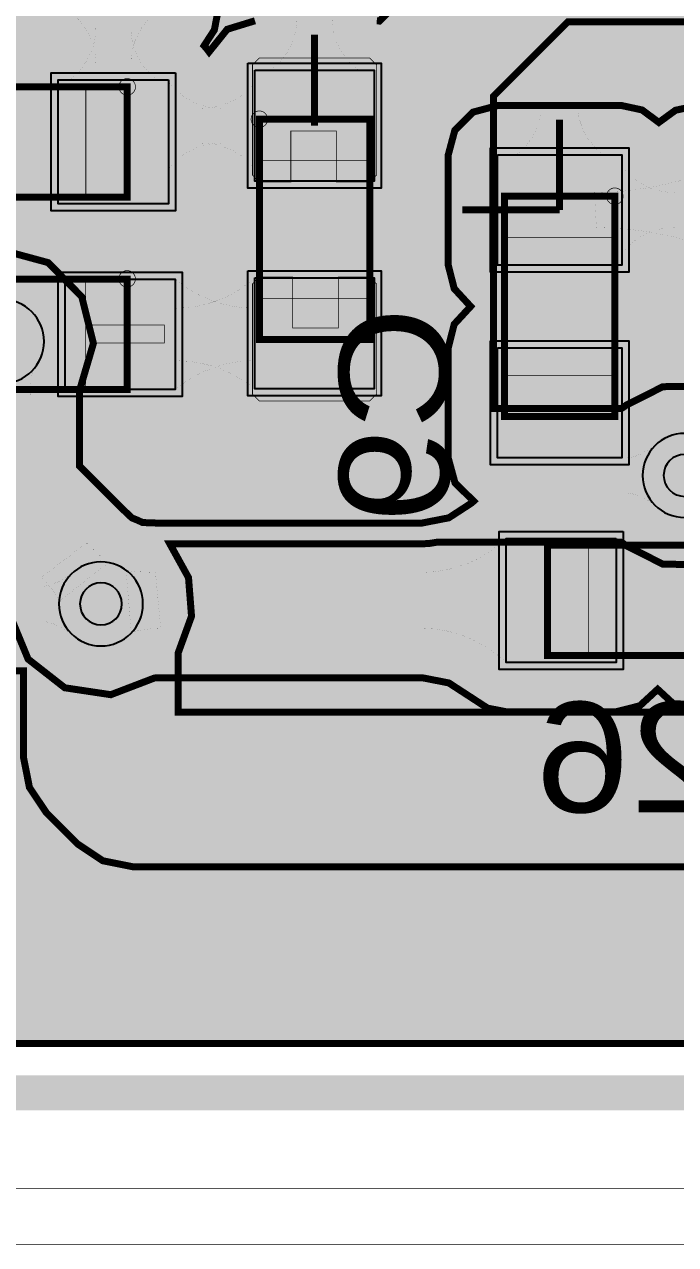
# Model space of a CAD drawing. Header units: millimetres. Extents: x -21.8 to 22.2, y -22.1 to 21.8.
# Drawn here: x 0.94 to 5.67, y -22.1 to -13.24 of the extents above; entities that cross this region are included whole.
import ezdxf
from ezdxf.enums import TextEntityAlignment as Align

# ---------------------------------------------------------------- set-up
doc = ezdxf.new("R2010")
doc.units = ezdxf.units.MM
doc.header["$MEASUREMENT"] = 0
for name, color, linetype, true_color in [('Board-Outline-Layer', 7, 'Continuous', 0xff00ff), ('Bottom-Layer', 7, 'Continuous', 0x0000ff), ('Bottom-Paste-Mask-Layer', 7, 'Continuous', 0x800000), ('Bottom-Silkscreen-Layer', 7, 'Continuous', 0x66cc33), ('Bottom-Solder-Mask-Layer', 7, 'Continuous', 0xaa00ff), ('Component-Marking-Layer', 7, 'Continuous', 0x66ffcc), ('Component-Shape-Layer', 7, 'Continuous', 0x00cccc), ('Document-Layer', 7, 'Continuous', 0xffffff), ('Hole-Layer', 7, 'Continuous', 0x222222), ('Multi-Layer', 7, 'Continuous', 0xc0c0c0), ('Pin-Soldering-Layer', 7, 'Continuous', 0xcc9999), ('Top-Layer', 7, 'Continuous', 0xff0000), ('Top-Paste-Mask-Layer', 7, 'Continuous', 0x808080), ('Top-Silkscreen-Layer', 7, 'Continuous', 0xffcc00), ('Top-Solder-Mask-Layer', 7, 'Continuous', 0x800080)]:
    doc.layers.add(name, color=color, linetype=linetype, true_color=true_color)
doc.styles.get("Standard").update_dxf_attribs({"font": 'arial.ttf'})

msp = doc.modelspace()

# ---------------------------------------------------------------- hatches: boundary and pattern name
at = {"layer": 'Bottom-Layer'}
for points in [[(-20.4418, -3.8638), (-20.5686, -4.0696), (-20.6519, -4.2964), (-20.6519, 0.3841), (-20.5051, -0.0412), (-20.2129, -0.3832), (-19.8158, -0.5947), (-19.3689, -0.6462), (-18.9341, -0.5306), (-18.5717, -0.2639), (-18.3321, 0.1168), (-18.2483, 0.5588), (-18.3321, 1.0008), (-18.5717, 1.3815), (-18.9341, 1.6482), (-19.3689, 1.7638), (-19.8158, 1.7123), (-20.2129, 1.5008), (-20.5051, 1.1588), (-20.6519, 0.7335), (-20.6519, 2.9241), (-20.5051, 2.4988), (-20.2129, 2.1568), (-19.8158, 1.9453), (-19.3689, 1.8938), (-18.9341, 2.0094), (-18.5717, 2.2761), (-18.3321, 2.6568), (-18.2483, 3.0988), (-18.3321, 3.5408), (-18.5717, 3.9215), (-18.9341, 4.1882), (-19.3689, 4.3038), (-19.8158, 4.2523), (-20.2129, 4.0408), (-20.5051, 3.6988), (-20.6519, 3.2735), (-20.6519, 5.4641), (-20.6412, 5.4024), (-20.6274, 5.3413), (-20.6274, 4.8768), (-20.5794, 4.6977), (-20.4483, 4.5667), (-20.2692, 4.5187), (-19.9091, 4.5187), (-19.687, 4.4529), (-19.4564, 4.4307), (-19.2259, 4.4529), (-19.0038, 4.5187), (-18.6944, 4.5187), (-18.5154, 4.5667), (-18.3843, 4.6977), (-18.3363, 4.8768), (-18.3363, 5.1862), (-18.2483, 5.6388), (-18.3363, 6.0915), (-18.3363, 7.0937), (-18.271, 7.2033), (-18.2483, 7.3288), (-18.2483, 9.0288), (-18.2946, 9.2049), (-18.4215, 9.3355), (-18.5962, 9.3868), (-18.6448, 9.3971), (-18.6944, 9.4006), (-20.2692, 9.4006), (-20.3414, 9.3932), (-20.4106, 9.3715), (-20.5632, 9.2785), (-20.6519, 9.1233), (-20.6519, 15.3517), (-15.3617, 20.6419), (15.3417, 20.6419), (20.6319, 15.3517), (20.6319, -15.3517), (15.3417, -20.6419), (-15.3617, -20.6419), (-20.6519, -15.3517), (-20.6519, -13.2282), (-20.5198, -13.3722), (-20.3318, -13.4256), (-19.9184, -13.4256), (-19.9167, -13.4369), (-19.9162, -13.4484), (-19.9162, -15.875), (-19.8793, -16.0607), (-19.7741, -16.2181), (-16.3451, -19.6471), (-16.1877, -19.7523), (-16.002, -19.7892), (-8.7884, -19.7892), (-8.6028, -19.7523), (-8.4454, -19.6471), (-6.654, -17.8557), (-6.5488, -17.6983), (-6.5119, -17.5127), (-6.5119, -16.3186), (-6.5033, -16.3029), (-6.4874, -16.2813), (-6.3531, -16.0154), (-6.3487, -15.7176), (-6.4751, -15.4479), (-6.7068, -15.2608), (-6.9971, -15.1939), (-7.2873, -15.2608), (-7.519, -15.4479), (-7.6454, -15.7176), (-7.641, -16.0154), (-7.5067, -16.2813), (-7.4908, -16.3029), (-7.4822, -16.3186), (-7.4822, -17.3117), (-8.1375, -17.967), (-8.1375, -16.3186), (-8.1289, -16.3029), (-8.113, -16.2813), (-7.9787, -16.0154), (-7.9743, -15.7176), (-8.1007, -15.4479), (-8.3324, -15.2608), (-8.6227, -15.1939), (-8.9129, -15.2608), (-9.1446, -15.4479), (-9.271, -15.7176), (-9.2666, -16.0154), (-9.1323, -16.2813), (-9.1165, -16.3029), (-9.1078, -16.3186), (-9.1078, -18.3781), (-9.1926, -18.4629), (-15.5983, -18.4629), (-17.5489, -16.5123), (-17.5489, -15.9964), (-17.321, -16.5623), (-16.9406, -17.0392), (-16.4396, -17.3872), (-15.8599, -17.5772), (-15.2501, -17.5933), (-14.6612, -17.4341), (-14.1425, -17.1129), (-13.7375, -16.6567), (-13.4801, -16.1036), (-13.3919, -15.5), (-13.4801, -14.8964), (-13.7375, -14.3433), (-14.1425, -13.8871), (-14.6612, -13.566), (-15.2501, -13.4068), (-15.8599, -13.4228), (-16.4396, -13.6128), (-16.9406, -13.9609), (-17.321, -14.4378), (-17.5489, -15.0036), (-17.5489, -13.4002), (-16.0156, -13.4002), (-15.8366, -13.3522), (-15.7055, -13.2211), (-15.6575, -13.042), (-15.6575, -11.342), (-15.7055, -11.163), (-15.8366, -11.0319), (-16.0156, -10.9839), (-17.5489, -10.9839), (-17.5489, -10.668), (-17.549, -10.6581), (-17.5493, -10.6481), (-17.1192, -10.8333), (-16.651, -10.8409), (-16.2151, -10.67), (-15.8768, -10.3462), (-15.6872, -9.9181), (-15.6745, -9.45), (-15.522, -9.6025), (-15.522, -11.3014), (-15.485, -11.487), (-15.3799, -11.6444), (-14.4422, -12.5827), (-14.4327, -12.6103), (-14.4253, -12.643), (-14.3097, -12.9155), (-14.0872, -13.1106), (-13.8019, -13.1895), (-13.5107, -13.1363), (-13.2717, -12.9618), (-13.1324, -12.7006), (-13.1206, -12.4049), (-13.2386, -12.1335), (-13.113, -11.8105), (-13.1674, -11.4682), (-13.3871, -11.2002), (-13.712, -11.0796), (-13.7384, -11.0755), (-13.7557, -11.0705), (-14.1453, -10.6809), (-14.1453, -7.0612), (-14.1822, -6.8756), (-14.2874, -6.7182), (-15.4558, -5.5498), (-15.6132, -5.4446), (-15.7988, -5.4077), (-15.9931, -5.4077), (-15.7599, -5.0588), (-15.6601, -4.6512), (-15.7057, -4.234), (-15.8913, -3.8576), (-16.1945, -3.5675), (-16.5786, -3.3985), (-16.9973, -3.3711), (-17.4002, -3.4886), (-17.7386, -3.7368), (-17.9716, -4.0858), (-18.0712, -4.4935), (-18.0254, -4.9106), (-18.2742, -4.6617), (-18.3304, -4.2289), (-18.5366, -3.8442), (-18.8659, -3.5577), (-19.2755, -3.407), (-19.712, -3.4115), (-20.1184, -3.5707)], [(9.0061, -18.2347), (8.9515, -18.233), (8.9329, -18.2313), (8.5993, -18.133), (8.2618, -18.2171), (8.0133, -18.4604), (7.9221, -18.796), (8.0133, -19.1317), (8.2618, -19.375), (8.5993, -19.459), (8.9329, -19.3607), (8.9515, -19.3591), (9.0061, -19.3574), (10.0584, -19.3574), (10.2732, -19.3146), (10.4553, -19.193), (12.8858, -16.7625), (13.0075, -16.5804), (13.0502, -16.3656), (13.0502, -14.1304), (13.0075, -13.9156), (12.8858, -13.7335), (12.6325, -13.4801), (12.5499, -13.412), (12.4559, -13.3608), (12.3784, -13.23), (12.2536, -13.1432), (11.9713, -12.9918), (11.7238, -12.7885), (11.7191, -12.7838), (11.5205, -12.6511), (11.2863, -12.6045), (11.2323, -12.6026), (11.1786, -12.5969), (11.1786, -11.4554), (11.1126, -11.124), (10.9249, -10.843), (10.6455, -10.5636), (10.3645, -10.3758), (10.033, -10.3099), (9.7016, -10.3758), (9.4206, -10.5636), (9.2328, -10.8446), (9.1669, -11.176), (9.2328, -11.5075), (9.4206, -11.7885), (9.4261, -11.8015), (9.4422, -11.8718), (9.4449, -11.8935), (9.4463, -11.9221), (9.4463, -12.8646), (9.3693, -12.9865), (9.2752, -13.0958), (8.5987, -13.7723), (8.411, -13.7723), (8.411, -13.2341), (8.363, -13.0551), (8.232, -12.924), (8.0529, -12.876), (7.7729, -12.876), (7.7172, -12.8803), (7.6628, -12.8933), (7.6289, -12.8842), (7.5942, -12.8784), (7.5849, -12.5612), (7.4293, -12.2847), (7.1631, -12.1121), (6.8471, -12.083), (6.8471, -11.6376), (6.8557, -11.6219), (6.8716, -11.6003), (7.0059, -11.3344), (7.0103, -11.0366), (6.8839, -10.7669), (6.6522, -10.5798), (6.362, -10.5129), (6.0717, -10.5798), (5.84, -10.7669), (5.7136, -11.0366), (5.718, -11.3344), (5.8523, -11.6003), (5.8682, -11.6219), (5.8768, -11.6376), (5.8768, -13.5208), (5.8864, -13.6166), (5.9146, -13.7086), (5.9146, -13.8355), (5.8129, -13.8355), (5.6665, -13.8668), (5.5457, -13.9551), (5.4241, -13.8647), (5.276, -13.8327), (4.376, -13.8327), (4.1969, -13.8806), (4.0659, -14.0117), (4.0179, -14.1908), (4.0179, -14.9908), (4.0611, -15.1614), (4.1804, -15.2908), (4.0611, -15.4202), (4.0179, -15.5909), (4.0179, -16.3909), (4.0674, -16.5726), (4.2023, -16.7041), (4.1951, -16.7105), (4.188, -16.7172), (4.022, -16.8252), (3.8276, -16.8631), (1.9006, -16.8631), (1.8006, -16.8595), (1.7626, -16.8415), (1.7235, -16.826), (1.644, -16.7506), (1.3423, -16.4489), (1.3423, -15.9658), (1.344, -15.9113), (1.3457, -15.8926), (1.444, -15.559), (1.3599, -15.2215), (1.1166, -14.973), (0.781, -14.8818), (0.4454, -14.973), (0.2021, -15.2215), (0.118, -15.559), (0.2163, -15.8926), (0.218, -15.9113), (0.2197, -15.9658), (0.2197, -16.6814), (0.2624, -16.8962), (0.3841, -17.0784), (0.8097, -17.504), (0.8414, -17.5387), (0.9704, -17.8508), (1.2363, -18.0589), (1.5702, -18.1091), (1.8855, -17.9884), (1.8908, -17.9878), (1.9396, -17.9858), (3.8276, -17.9858), (4.022, -18.0236), (4.188, -18.1317), (4.3028, -18.2064), (4.4372, -18.2326), (5.2372, -18.2326), (5.4078, -18.1893), (5.5372, -18.07), (5.6666, -18.1893), (5.8372, -18.2326), (6.6372, -18.2326), (6.8163, -18.1846), (6.9474, -18.0535), (6.9954, -17.8744), (6.9954, -16.9744), (6.9826, -16.8795), (6.945, -16.7913), (7.0529, -16.7913), (7.1085, -16.7869), (7.1628, -16.774), (7.2171, -16.7869), (7.2727, -16.7913), (7.5528, -16.7913), (7.6085, -16.7869), (7.6628, -16.7739), (7.7172, -16.7869), (7.7729, -16.7913), (8.0529, -16.7913), (8.232, -16.7433), (8.363, -16.6122), (8.411, -16.4331), (8.411, -15.8318), (8.5128, -15.8318), (8.525, -15.8316), (8.5372, -15.8309), (8.7154, -15.8218), (8.8938, -15.8188), (8.9859, -15.8188), (9.2582, -16.0911), (9.4156, -16.1962), (9.6012, -16.2332), (9.7493, -16.2332), (9.765, -16.2418), (9.7866, -16.2577), (10.0587, -16.3935), (10.3629, -16.3935), (10.6351, -16.2577), (10.6567, -16.2418), (10.6724, -16.2332), (10.8712, -16.2332), (11.026, -16.2078), (11.1647, -16.1344), (11.208, -16.1425), (11.252, -16.1452), (11.9154, -16.1452), (9.8259, -18.2347)], [(4.376, -14.1908), (5.276, -14.1908), (5.276, -14.9908), (4.376, -14.9908)], [(4.376, -15.5909), (5.276, -15.5909), (5.276, -16.3909), (4.376, -16.3909)], [(5.2372, -16.9744), (5.2372, -17.8744), (4.4372, -17.8744), (4.4372, -16.9744)]]:
    msp.add_hatch(color=256, dxfattribs=at).paths.add_polyline_path(points)
at = {"layer": 'Bottom-Paste-Mask-Layer'}
for points in [[(4.376, -14.1908), (5.276, -14.1908), (5.276, -14.9908), (4.376, -14.9908)], [(4.376, -15.5909), (5.276, -15.5909), (5.276, -16.3909), (4.376, -16.3909)], [(5.2372, -16.9744), (5.2372, -17.8744), (4.4372, -17.8744), (4.4372, -16.9744)]]:
    msp.add_hatch(color=256, dxfattribs=at).paths.add_polyline_path(points)
at = {"layer": 'Bottom-Solder-Mask-Layer'}
for points in [[(4.3252, -14.14), (5.3268, -14.14), (5.3268, -15.0416), (4.3252, -15.0416)], [(4.3252, -15.5401), (5.3268, -15.5401), (5.3268, -16.4417), (4.3252, -16.4417)], [(5.288, -16.9236), (5.288, -17.9252), (4.3864, -17.9252), (4.3864, -16.9236)]]:
    msp.add_hatch(color=256, dxfattribs=at).paths.add_polyline_path(points)
at = {"layer": 'Component-Marking-Layer'}
for points in [[(1.6291, -13.697, 1), (1.7491, -13.697, 1)], [(1.6291, -13.697, 1), (1.7491, -13.697, 1)], [(2.588, -13.9319, 1), (2.7079, -13.9319, 1)], [(2.588, -13.9319, 1), (2.7079, -13.9319, 1)], [(5.1661, -14.4907, 1), (5.286, -14.4907, 1)], [(5.1661, -14.4907, 1), (5.286, -14.4907, 1)], [(1.6285, -15.0906, 1), (1.7484, -15.0906, 1)], [(1.6285, -15.0906, 1), (1.7484, -15.0906, 1)]]:
    msp.add_hatch(color=256, dxfattribs=at).paths.add_polyline_path(points)
at = {"layer": 'Document-Layer'}
msp.add_hatch(color=256, dxfattribs=at).paths.add_polyline_path([(1.959, -15.5555), (1.419, -15.5555), (1.419, -15.4256), (1.959, -15.4256)])
msp.add_hatch(color=256, dxfattribs=at).paths.add_polyline_path([(1.959, -15.5555), (1.419, -15.5555), (1.419, -15.4256), (1.959, -15.4256)])
at = {"layer": 'Pin-Soldering-Layer'}
for points in [[(1.689, -13.697), (1.689, -14.497), (1.389, -14.497), (1.389, -13.697)], [(1.689, -13.697), (1.689, -14.497), (1.389, -14.497), (1.389, -13.697)], [(2.648, -13.932), (3.448, -13.932), (3.448, -14.232), (2.648, -14.232)], [(2.648, -13.932), (3.448, -13.932), (3.448, -14.232), (2.648, -14.232)], [(5.226, -14.4908), (5.226, -14.7908), (4.426, -14.7908), (4.426, -14.4908)], [(5.226, -14.4908), (5.226, -14.7908), (4.426, -14.7908), (4.426, -14.4908)], [(1.6886, -15.0906), (1.6886, -15.8906), (1.3886, -15.8906), (1.3886, -15.0906)], [(1.6886, -15.0906), (1.6886, -15.8906), (1.3886, -15.8906), (1.3886, -15.0906)], [(2.648, -15.532), (2.648, -15.232), (3.448, -15.232), (3.448, -15.532)], [(2.648, -15.532), (2.648, -15.232), (3.448, -15.232), (3.448, -15.532)], [(5.226, -16.0908), (4.426, -16.0908), (4.426, -15.7908), (5.226, -15.7908)], [(5.226, -16.0908), (4.426, -16.0908), (4.426, -15.7908), (5.226, -15.7908)], [(4.7372, -17.8244), (4.7372, -17.0244), (5.0372, -17.0244), (5.0372, -17.8244)], [(4.7372, -17.8244), (4.7372, -17.0244), (5.0372, -17.0244), (5.0372, -17.8244)]]:
    msp.add_hatch(color=256, dxfattribs=at).paths.add_polyline_path(points)
at = {"layer": 'Top-Layer'}
for points in [[(15.3417, -20.6419), (-6.8661, -20.6419), (-6.4499, -20.2257), (-6.3448, -20.0683), (-6.3078, -19.8827), (-6.3078, -17.595), (-6.3066, -17.5776), (-6.3027, -17.5606), (-6.2001, -17.5158), (-6.1164, -17.4415), (-5.9976, -17.5248), (-5.8556, -17.5542), (-5.0491, -17.5542), (-4.8241, -17.4746), (-4.699, -17.2714), (-4.6453, -17.397), (-4.5484, -17.4934), (-4.5725, -17.7336), (-4.509, -17.9664), (-4.6351, -18.0969), (-4.681, -18.2724), (-4.681, -20.1324), (-4.6331, -20.3115), (-4.502, -20.4426), (-4.3229, -20.4906), (-3.0929, -20.4906), (-2.9138, -20.4426), (-2.7827, -20.3115), (-2.7348, -20.1324), (-2.7348, -19.8705), (-2.6563, -19.8992), (-2.5732, -19.909), (-1.7732, -19.909), (-1.6026, -19.8657), (-1.4732, -19.7464), (-1.3438, -19.8657), (-1.1732, -19.909), (-0.3732, -19.909), (-0.1941, -19.861), (-0.063, -19.7299), (-0.015, -19.5508), (-0.015, -18.6508), (-0.063, -18.4718), (-0.1941, -18.3407), (-0.3732, -18.2927), (-1.1732, -18.2927), (-1.3438, -18.336), (-1.4732, -18.4553), (-1.6026, -18.336), (-1.7732, -18.2927), (-2.5732, -18.2927), (-2.6563, -18.3025), (-2.7348, -18.3312), (-2.7348, -18.2724), (-2.7827, -18.0934), (-2.9138, -17.9623), (-3.0929, -17.9143), (-3.2918, -17.9143), (-3.2485, -17.6821), (-3.2893, -17.4494), (-3.2801, -17.4399), (-3.2713, -17.43), (-2.9085, -17.7929), (-2.7511, -17.898), (-2.5654, -17.935), (0.9373, -17.935), (0.9373, -18.5674), (0.98, -18.7823), (1.1017, -18.9644), (1.3303, -19.193), (1.5124, -19.3146), (1.7272, -19.3574), (8.1644, -19.3574), (8.2189, -19.3591), (8.2375, -19.3607), (8.5711, -19.459), (8.9086, -19.375), (9.1572, -19.1317), (9.2484, -18.796), (9.1572, -18.4604), (8.9086, -18.2171), (8.5711, -18.133), (8.2375, -18.2313), (8.2189, -18.233), (8.1644, -18.2347), (2.0599, -18.2347), (2.0599, -17.8029), (2.1557, -17.5393), (2.1339, -17.2596), (1.9984, -17.014), (3.8287, -17.014), (3.8814, -17.0112), (3.9335, -17.0026), (5.2715, -17.0026), (5.2872, -17.0112), (5.3087, -17.0271), (5.5746, -17.1614), (5.8724, -17.1658), (6.1421, -17.0394), (6.3293, -16.8077), (6.3962, -16.5174), (6.3293, -16.2272), (6.1421, -15.9955), (5.8724, -15.8691), (5.5746, -15.8735), (5.3087, -16.0078), (5.2872, -16.0236), (5.2715, -16.0323), (4.3444, -16.0323), (4.3456, -16.0128), (4.3459, -15.9933), (4.3459, -13.7646), (4.8867, -13.2238), (6.4844, -13.2238), (6.5001, -13.2325), (6.5217, -13.2484), (6.7573, -13.3744), (7.0236, -13.3973), (7.2772, -13.3132), (7.4771, -13.1358), (7.5907, -12.8939), (7.5996, -12.6268), (9.1812, -12.6268), (9.7231, -13.1687), (9.7231, -15.2888), (9.714, -15.3055), (9.6979, -15.3278), (9.5657, -15.5947), (9.5636, -15.8925), (9.6921, -16.1612), (9.9253, -16.3465), (10.216, -16.4112), (10.5057, -16.342), (10.7359, -16.153), (10.8602, -15.8823), (10.8535, -15.5846), (10.7171, -15.3198), (10.7016, -15.2989), (10.6934, -15.2842), (10.6934, -14.7375), (10.9586, -14.7248), (11.1976, -14.6091), (11.3721, -14.4089), (11.454, -14.1563), (11.4303, -13.8919), (11.3047, -13.6579), (11.2888, -13.6363), (11.2802, -13.6206), (11.2802, -13.051), (11.2432, -12.8654), (11.1381, -12.708), (10.883, -12.4528), (12.8552, -12.4528), (13.0872, -12.3676), (13.2087, -12.1523), (13.2457, -12.0868), (13.3163, -12.0609), (13.6478, -11.9949), (13.9288, -11.8072), (14.2447, -11.4912), (14.3168, -11.4095), (14.378, -11.3193), (14.3986, -11.3421), (14.4199, -11.3642), (14.8628, -11.8072), (15.0157, -11.9289), (15.192, -12.0132), (15.1959, -12.0539), (15.1972, -12.0947), (15.2452, -12.2738), (15.3763, -12.4049), (15.5553, -12.4528), (17.6553, -12.4528), (17.8344, -12.4049), (17.9655, -12.2738), (18.0135, -12.0947), (18.0135, -10.2947), (17.9655, -10.1156), (17.8344, -9.9846), (17.6553, -9.9366), (15.8985, -9.9366), (15.8985, -8.1072), (16.1377, -8.0215), (16.3418, -7.8702), (17.1038, -7.1082), (17.2915, -6.8272), (17.3575, -6.4957), (17.3575, -4.5679), (17.5148, -4.5679), (17.7151, -4.6464), (17.9285, -4.6731), (19.1801, -4.6731), (19.5116, -4.6071), (19.7926, -4.4194), (20.1518, -4.0602), (20.3395, -3.7792), (20.4055, -3.4477), (20.4055, -2.1157), (20.3908, -1.9573), (20.3475, -1.8041), (20.3475, -1.7157), (20.3042, -1.5451), (20.1849, -1.4157), (20.3042, -1.2863), (20.3475, -1.1157), (20.3475, -1.0273), (20.4055, -0.7157), (20.3475, -0.4041), (20.3475, -0.3157), (20.3023, -0.1416), (20.1782, -0.0114), (20.0065, 0.042), (19.9628, 0.0857), (19.6818, 0.2735), (19.3504, 0.3394), (19.1152, 0.3509), (18.8823, 0.3853), (19.5168, 1.0198), (19.7045, 1.3008), (19.7705, 1.6323), (19.7705, 4.1923), (19.8424, 4.898), (20.0552, 5.5748), (20.077, 5.6441), (20.0843, 5.7163), (20.0843, 8.2163), (20.0837, 8.2379), (20.0817, 8.2594), (19.9975, 9.1887), (19.9693, 10.1213), (19.9693, 16.0143), (20.6319, 15.3517), (20.6319, -15.3517)], [(2.3251, -10.4206), (2.3302, -10.3988), (2.3392, -10.3783), (2.4879, -10.2462), (2.5431, -10.0551), (2.5431, -8.6551), (2.4951, -8.476), (2.3641, -8.3449), (2.185, -8.297), (1.334, -8.297), (1.2441, -8.2839), (1.1617, -8.2457), (1.1291, -8.2131), (2.185, -8.2131), (2.3641, -8.1651), (2.4951, -8.034), (2.5431, -7.8549), (2.5431, -6.4549), (2.4717, -6.2403), (2.2859, -6.1113), (2.3315, -6.0157), (2.3472, -5.911), (2.3472, -5.011), (2.347, -5.0009), (2.3466, -4.9908), (2.6449, -4.9878), (2.9117, -4.8543), (3.093, -4.6174), (3.1521, -4.325), (3.077, -4.0362), (2.883, -3.8096), (3.6419, -3.0507), (6.5942, -3.0507), (6.6521, -3.1087), (6.6521, -3.2231), (6.0062, -3.2231), (5.8271, -3.271), (5.6961, -3.4021), (5.6481, -3.5812), (5.6481, -4.4452), (5.6961, -4.6243), (5.8271, -4.7554), (6.0062, -4.8034), (6.347, -4.8034), (4.2451, -6.9052), (4.2451, -5.9992), (4.2538, -5.9834), (4.2697, -5.9619), (4.4039, -5.696), (4.4083, -5.3982), (4.2819, -5.1285), (4.0502, -4.9414), (3.76, -4.8745), (3.4698, -4.9414), (3.2381, -5.1285), (3.1117, -5.3982), (3.1161, -5.696), (3.2503, -5.9619), (3.2662, -5.9834), (3.2749, -5.9992), (3.2749, -11.4263), (3.3118, -11.6119), (3.417, -11.7693), (4.1323, -12.4847), (4.1641, -12.5138), (4.1984, -12.5399), (3.5189, -13.2194), (3.4995, -13.2178), (3.48, -13.2173), (2.616, -13.2173), (2.415, -13.279), (2.2833, -13.4429), (2.266, -13.42), (2.2469, -13.3985), (2.3212, -13.284), (2.3472, -13.15), (2.3472, -12.25), (2.2983, -12.0693), (2.1649, -11.938), (2.2983, -11.8067), (2.3472, -11.626), (2.3472, -10.726), (2.3465, -10.7044), (2.3446, -10.6829), (2.3318, -10.552)], [(2.616, -13.5754), (3.48, -13.5754), (3.48, -14.3819), (2.616, -14.3819)], [(1.989, -13.647), (1.989, -14.547), (1.189, -14.547), (1.189, -13.647)], [(1.238, -15.0939), (2.038, -15.0939), (2.038, -15.8939), (1.238, -15.8939)], [(2.616, -15.0822), (3.48, -15.0822), (3.48, -15.8886), (2.616, -15.8886)]]:
    msp.add_hatch(color=256, dxfattribs=at).paths.add_polyline_path(points)
at = {"layer": 'Top-Paste-Mask-Layer'}
for points in [[(2.598, -13.537), (2.648, -13.487), (3.448, -13.487), (3.498, -13.537), (3.498, -14.337), (3.448, -14.387), (3.206, -14.387), (3.206, -14.017), (2.876, -14.017), (2.876, -14.387), (2.648, -14.387), (2.598, -14.337)], [(2.598, -13.537), (2.648, -13.487), (3.448, -13.487), (3.498, -13.537), (3.498, -14.337), (3.448, -14.387), (3.206, -14.387), (3.206, -14.017), (2.876, -14.017), (2.876, -14.387), (2.648, -14.387), (2.598, -14.337)], [(1.989, -13.647), (1.989, -14.547), (1.189, -14.547), (1.189, -13.647)], [(1.238, -15.0939), (2.038, -15.0939), (2.038, -15.8939), (1.238, -15.8939)], [(3.498, -15.9271), (3.448, -15.977), (2.648, -15.977), (2.598, -15.9271), (2.598, -15.1271), (2.648, -15.077), (2.89, -15.077), (2.89, -15.447), (3.22, -15.447), (3.22, -15.077), (3.448, -15.077), (3.498, -15.1271)], [(3.498, -15.9271), (3.448, -15.977), (2.648, -15.977), (2.598, -15.9271), (2.598, -15.1271), (2.648, -15.077), (2.89, -15.077), (2.89, -15.447), (3.22, -15.447), (3.22, -15.077), (3.448, -15.077), (3.498, -15.1271)]]:
    msp.add_hatch(color=256, dxfattribs=at).paths.add_polyline_path(points)
at = {"layer": 'Top-Solder-Mask-Layer'}
for points in [[(2.5652, -13.5246), (3.5308, -13.5246), (3.5308, -14.4327), (2.5652, -14.4327)], [(2.0398, -13.5962), (2.0398, -14.5978), (1.1382, -14.5978), (1.1382, -13.5962)], [(1.1872, -15.0431), (2.0888, -15.0431), (2.0888, -15.9447), (1.1872, -15.9447)], [(2.5652, -15.0314), (3.5308, -15.0314), (3.5308, -15.9394), (2.5652, -15.9394)]]:
    msp.add_hatch(color=256, dxfattribs=at).paths.add_polyline_path(points)

# ---------------------------------------------------------------- linework, layer by layer
at = {"layer": 'Board-Outline-Layer', "const_width": 0.254}
msp.add_lwpolyline([(-21.01, 15.5), (-15.51, 21), (15.4901, 21), (20.9901, 15.5), (20.9901, -15.5), (15.4901, -21), (-15.51, -21), (-21.01, -15.5)], close=True, dxfattribs=at)
at = {"layer": 'Bottom-Layer'}
for points, const_width in [([(-21.7932, -22.098), (-21.7932, 21.6408), (22.1996, 21.6408), (22.1996, -22.098)], 0.00508), ([(0.9842, -15.9602), (0.5778, -15.9602), (0.5756, -15.89), (0.5698, -15.8243), (0.5616, -15.7732), (0.5522, -15.7467), (1.0097, -15.7467), (1.0004, -15.7732), (0.9922, -15.8243), (0.9864, -15.89)], 0.000254), ([(1.0686, -17.2564), (1.3941, -17.0072), (1.496, -17.1038), (1.5534, -17.1498), (1.1941, -17.433), (1.184, -17.4042), (1.1559, -17.3596), (1.1155, -17.3076)], 0.000254), ([(1.8941, -17.2212), (1.9322, -17.6276), (1.8628, -17.6305), (1.7974, -17.6381), (1.746, -17.6487), (1.7187, -17.661), (1.6806, -17.2051), (1.7051, -17.211), (1.7555, -17.2162)], 0.000254)]:
    msp.add_lwpolyline(points, close=True, dxfattribs=dict(at, const_width=const_width))
for points, const_width in [([(4.826, -14.5908), (4.826, -11.0236)], 0.254), ([(5.8129, -13.8355), (5.6665, -13.8668), (5.5457, -13.9551), (5.4241, -13.8647), (5.276, -13.8327), (4.376, -13.8327), (4.1969, -13.8806), (4.0659, -14.0117), (4.0179, -14.1908), (4.0179, -14.9908), (4.0611, -15.1614), (4.1804, -15.2908), (4.0611, -15.4202), (4.0179, -15.5909), (4.0179, -16.3909), (4.0674, -16.5726), (4.2023, -16.7041), (4.1951, -16.7105), (4.188, -16.7172), (4.022, -16.8252), (3.8276, -16.8631), (1.9006, -16.8631), (1.8006, -16.8595), (1.7626, -16.8415), (1.7235, -16.826), (1.644, -16.7506), (1.3423, -16.4489), (1.3423, -15.9658), (1.344, -15.9113), (1.3457, -15.8926), (1.444, -15.559), (1.3599, -15.2215), (1.1166, -14.973), (0.781, -14.8818)], 0.0508), ([(4.826, -14.5908), (4.826, -13.9343)], 0.0508), ([(4.826, -14.5908), (5.8932, -14.5908)], 0.254), ([(4.826, -14.5908), (4.1195, -14.5908)], 0.0508), ([(5.0815, -15.3336), (4.826, -15.5891)], 0.3556), ([(6.1504, -15.3336), (5.0815, -15.3336)], 0.3556), ([(0.781, -15.545), (0.781, -16.6814)], 0.4064), ([(4.826, -15.5891), (4.826, -15.9909)], 0.3556), ([(5.733, -16.5174), (6.3426, -16.5174)], 0.254), ([(0.781, -16.6814), (1.524, -17.4244)], 0.4064), ([(1.524, -17.4244), (4.8372, -17.4244)], 0.4064), ([(0.8414, -17.5387), (0.9704, -17.8508), (1.2363, -18.0589), (1.5702, -18.1091), (1.8855, -17.9884), (1.8908, -17.9878), (1.9396, -17.9858), (3.8276, -17.9858), (4.022, -18.0236), (4.188, -18.1317), (4.3028, -18.2064), (4.4372, -18.2326), (5.2372, -18.2326), (5.4078, -18.1893), (5.5372, -18.07), (5.6666, -18.1893), (5.8372, -18.2326)], 0.0508), ([(-0.7112, -20.1168), (6.1976, -20.1168)], 0.254), ([(15.3417, -20.6419), (-15.3617, -20.6419)], 0.0508)]:
    msp.add_lwpolyline(points, dxfattribs=dict(at, const_width=const_width))
at = {"layer": 'Bottom-Layer', "const_width": 0.000254}
for points in [[(4.699, -13.8098), (4.953, -13.8098, 0.236), (5.1435, -14.1908), (4.5085, -14.1908, 0.236)], [(5.0928, -14.7178, -0.105), (6.0606, -14.9236), (6.2402, -14.744, -0.414), (6.2402, -14.4234), (6.0606, -14.2438, -0.111), (5.0786, -14.4638)], [(5.657, -14.4638), (5.657, -14.7178, 0.236), (5.276, -14.9083), (5.276, -14.2733, 0.236)], [(3.8276, -17.6276), (3.8276, -17.2212, 0.195), (4.4372, -16.9744), (4.4372, -17.8744, 0.195)]]:
    msp.add_lwpolyline(points, format="xyb", close=True, dxfattribs=at)
at = {"layer": 'Bottom-Layer'}
for points in [[(4.376, -14.1908), (5.276, -14.1908), (5.276, -14.9908), (4.376, -14.9908)], [(4.376, -15.5909), (5.276, -15.5909), (5.276, -16.3909), (4.376, -16.3909)], [(5.2372, -16.9744), (5.2372, -17.8744), (4.4372, -17.8744), (4.4372, -16.9744)]]:
    msp.add_lwpolyline(points, close=True, dxfattribs=at)
at = {"layer": 'Bottom-Layer', "const_width": 0.000254}
msp.add_lwpolyline([(4.6482, -15.5891), (5.0038, -15.5891, 0.003), (5.2705, -15.5909), (4.3815, -15.5909, 0.003), (4.6482, -15.5891)], format="xyb", dxfattribs=at)
at = {"layer": 'Bottom-Paste-Mask-Layer'}
for points in [[(4.376, -14.1908), (5.276, -14.1908), (5.276, -14.9908), (4.376, -14.9908)], [(4.376, -15.5909), (5.276, -15.5909), (5.276, -16.3909), (4.376, -16.3909)], [(5.2372, -16.9744), (5.2372, -17.8744), (4.4372, -17.8744), (4.4372, -16.9744)]]:
    msp.add_lwpolyline(points, close=True, dxfattribs=at)
at = {"layer": 'Bottom-Silkscreen-Layer', "const_width": 0.254}
for points in [[(4.4258, -13.9009, 0.414), (4.1159, -14.2107)], [(4.4258, -13.9009, 0.414), (4.1159, -14.2107)], [(5.5356, -14.2107, 0.414), (5.2258, -13.9009)], [(5.5356, -14.2107, 0.414), (5.2258, -13.9009)], [(4.1164, -16.371, 0.414), (4.4262, -16.6808)], [(4.1164, -16.371, 0.414), (4.4262, -16.6808)], [(5.2262, -16.6808, 0.414), (5.536, -16.371)], [(5.2262, -16.6808, 0.414), (5.536, -16.371)], [(4.457, -16.7148, 0.414), (4.1472, -17.0247)], [(4.457, -16.7148, 0.414), (4.1472, -17.0247)], [(4.1472, -17.8246, 0.414), (4.457, -18.1345)], [(4.1472, -17.8246, 0.414), (4.457, -18.1345)]]:
    msp.add_lwpolyline(points, format="xyb", dxfattribs=at)
for points in [[(5.2258, -13.9009), (4.4257, -13.9009)], [(5.2258, -13.9009), (4.4257, -13.9009)], [(4.1159, -15.0106), (4.1159, -14.2107)], [(4.1159, -15.0106), (4.1159, -14.2107)], [(5.5356, -15.0106), (5.5356, -14.2107)], [(5.5356, -15.0106), (5.5356, -14.2107)], [(4.1164, -15.5711), (4.1164, -16.3711)], [(4.1164, -15.5711), (4.1164, -16.3711)], [(5.536, -15.5711), (5.536, -16.3711)], [(5.536, -15.5711), (5.536, -16.3711)], [(4.4262, -16.6808), (5.2263, -16.6808)], [(4.4262, -16.6808), (5.2263, -16.6808)], [(5.2569, -16.7148), (4.457, -16.7148)], [(5.2569, -16.7148), (4.457, -16.7148)], [(4.1472, -17.0247), (4.1472, -17.8247)], [(4.1472, -17.0247), (4.1472, -17.8247)], [(5.2569, -18.1345), (4.457, -18.1345)], [(5.2569, -18.1345), (4.457, -18.1345)]]:
    msp.add_lwpolyline(points, dxfattribs=at)
at = {"layer": 'Bottom-Solder-Mask-Layer'}
for points in [[(4.3252, -14.14), (5.3268, -14.14), (5.3268, -15.0416), (4.3252, -15.0416)], [(4.3252, -15.5401), (5.3268, -15.5401), (5.3268, -16.4417), (4.3252, -16.4417)], [(5.288, -16.9236), (5.288, -17.9252), (4.3864, -17.9252), (4.3864, -16.9236)]]:
    msp.add_lwpolyline(points, close=True, dxfattribs=at)
at = {"layer": 'Component-Marking-Layer', "const_width": 0.00508}
for points in [[(1.6291, -13.697, 1), (1.7491, -13.697, 1)], [(1.6291, -13.697, 1), (1.7491, -13.697, 1)], [(2.588, -13.9319, 1), (2.7079, -13.9319, 1)], [(2.588, -13.9319, 1), (2.7079, -13.9319, 1)], [(5.1661, -14.4907, 1), (5.286, -14.4907, 1)], [(5.1661, -14.4907, 1), (5.286, -14.4907, 1)], [(1.6285, -15.0906, 1), (1.7484, -15.0906, 1)], [(1.6285, -15.0906, 1), (1.7484, -15.0906, 1)]]:
    msp.add_lwpolyline(points, format="xyb", close=True, dxfattribs=at)
at = {"layer": 'Component-Shape-Layer', "const_width": 0.0508}
for points in [[(1.689, -13.697), (1.689, -14.497), (0.089, -14.497), (0.089, -13.697)], [(1.689, -13.697), (1.689, -14.497), (0.089, -14.497), (0.089, -13.697)], [(2.648, -13.932), (3.448, -13.932), (3.448, -15.532), (2.648, -15.532)], [(2.648, -13.932), (3.448, -13.932), (3.448, -15.532), (2.648, -15.532)], [(5.226, -14.4908), (5.226, -16.0908), (4.426, -16.0908), (4.426, -14.4908)], [(5.226, -14.4908), (5.226, -16.0908), (4.426, -16.0908), (4.426, -14.4908)], [(1.6886, -15.094), (1.6886, -15.894), (0.0886, -15.894), (0.0886, -15.094)], [(1.6886, -15.094), (1.6886, -15.894), (0.0886, -15.894), (0.0886, -15.094)], [(6.3372, -17.8244), (4.7372, -17.8244), (4.7372, -17.0244), (6.3372, -17.0244)], [(6.3372, -17.8244), (4.7372, -17.8244), (4.7372, -17.0244), (6.3372, -17.0244)]]:
    msp.add_lwpolyline(points, close=True, dxfattribs=at)
at = {"layer": 'Document-Layer', "const_width": 0.00508}
msp.add_lwpolyline([(1.959, -15.5555), (1.419, -15.5555), (1.419, -15.4256), (1.959, -15.4256)], close=True, dxfattribs=at)
msp.add_lwpolyline([(1.959, -15.5555), (1.419, -15.5555), (1.419, -15.4256), (1.959, -15.4256)], close=True, dxfattribs=at)
at = {"layer": 'Hole-Layer'}
for points in [[(5.5805, -16.5174, 1), (5.8855, -16.5174, 1)], [(1.3461, -17.4498, 1), (1.6511, -17.4498, 1)]]:
    msp.add_lwpolyline(points, format="xyb", close=True, dxfattribs=at)
at = {"layer": 'Multi-Layer'}
for points in [[(0.476, -15.545, 1), (1.086, -15.545, 1)], [(5.428, -16.5174, 1), (6.038, -16.5174, 1)]]:
    msp.add_lwpolyline(points, format="xyb", close=True, dxfattribs=at)
msp.add_lwpolyline([(1.1936, -17.4498, 1), (1.8036, -17.4498), (1.8036, -17.4498, 1), (1.1936, -17.4498)], format="xyb", dxfattribs=at)
at = {"layer": 'Pin-Soldering-Layer', "const_width": 0.00508}
for points in [[(1.689, -13.697), (1.689, -14.497), (1.389, -14.497), (1.389, -13.697)], [(1.689, -13.697), (1.689, -14.497), (1.389, -14.497), (1.389, -13.697)], [(2.648, -13.932), (3.448, -13.932), (3.448, -14.232), (2.648, -14.232)], [(2.648, -13.932), (3.448, -13.932), (3.448, -14.232), (2.648, -14.232)], [(5.226, -14.4908), (5.226, -14.7908), (4.426, -14.7908), (4.426, -14.4908)], [(5.226, -14.4908), (5.226, -14.7908), (4.426, -14.7908), (4.426, -14.4908)], [(1.6886, -15.0906), (1.6886, -15.8906), (1.3886, -15.8906), (1.3886, -15.0906)], [(1.6886, -15.0906), (1.6886, -15.8906), (1.3886, -15.8906), (1.3886, -15.0906)], [(2.648, -15.532), (2.648, -15.232), (3.448, -15.232), (3.448, -15.532)], [(2.648, -15.532), (2.648, -15.232), (3.448, -15.232), (3.448, -15.532)], [(5.226, -16.0908), (4.426, -16.0908), (4.426, -15.7908), (5.226, -15.7908)], [(5.226, -16.0908), (4.426, -16.0908), (4.426, -15.7908), (5.226, -15.7908)], [(4.7372, -17.8244), (4.7372, -17.0244), (5.0372, -17.0244), (5.0372, -17.8244)], [(4.7372, -17.8244), (4.7372, -17.0244), (5.0372, -17.0244), (5.0372, -17.8244)]]:
    msp.add_lwpolyline(points, close=True, dxfattribs=at)
at = {"layer": 'Top-Layer'}
for points, const_width in [([(-21.7932, -21.6916), (-21.7932, 21.7932), (21.6916, 21.7932), (21.6916, -21.6916)], 0.00508), ([(5.3178, -16.6444), (5.3178, -16.3904), (5.3637, -16.3817), (5.4213, -16.3586), (5.4805, -16.326), (5.5313, -16.2887), (5.5313, -16.7462), (5.4805, -16.7088), (5.4213, -16.6762), (5.3637, -16.6532)], 0.000254), ([(1.0834, -17.5768), (1.0834, -17.3228), (1.1293, -17.3141), (1.1869, -17.291), (1.2461, -17.2584), (1.2969, -17.2211), (1.2969, -17.6786), (1.2461, -17.6412), (1.1869, -17.6086), (1.1293, -17.5856)], 0.000254)]:
    msp.add_lwpolyline(points, close=True, dxfattribs=dict(at, const_width=const_width))
for points, const_width in [([(3.048, -12.5984), (3.048, -13.9787)], 0.254), ([(1.589, -12.7), (1.589, -13.9787)], 0.254), ([(4.1984, -12.5399), (3.5189, -13.2194), (3.4995, -13.2178)], 0.0508), ([(3.8608, -13.5636), (4.6857, -12.7387)], 0.254), ([(2.616, -13.2173), (2.415, -13.279), (2.2833, -13.4429), (2.266, -13.42), (2.2469, -13.3985), (2.3212, -13.284), (2.3472, -13.15)], 0.0508), ([(5.8724, -15.8691), (5.5746, -15.8735), (5.3087, -16.0078), (5.2872, -16.0236), (5.2715, -16.0323), (4.3444, -16.0323), (4.3456, -16.0128), (4.3459, -15.9933), (4.3459, -13.7646), (4.8867, -13.2238), (6.4844, -13.2238)], 0.0508), ([(3.048, -13.9787), (3.048, -13.3189)], 0.0508), ([(3.8608, -15.9933), (3.8608, -13.5636)], 0.254), ([(3.048, -13.9787), (1.589, -13.9787)], 0.254), ([(1.589, -13.9787), (1.589, -14.097)], 0.254), ([(1.638, -15.4939), (3.0395, -15.4939)], 0.381), ([(3.0395, -15.4939), (3.048, -15.4854)], 0.381), ([(3.6812, -16.1729), (3.8608, -15.9933)], 0.254), ([(-0.3758, -16.1729), (3.6812, -16.1729)], 0.254), ([(-0.5233, -16.5289), (3.8287, -16.5289)], 0.254), ([(3.8287, -16.5289), (3.8401, -16.5174)], 0.254), ([(3.8401, -16.5174), (5.733, -16.5174)], 0.254), ([(8.1644, -18.2347), (2.0599, -18.2347), (2.0599, -17.8029), (2.1557, -17.5393), (2.1339, -17.2596), (1.9984, -17.014), (3.8287, -17.014), (3.8814, -17.0112), (3.9335, -17.0026), (5.2715, -17.0026), (5.2872, -17.0112), (5.3087, -17.0271), (5.5746, -17.1614), (5.8724, -17.1658)], 0.0508), ([(-2.5654, -17.4498), (1.4986, -17.4498)], 0.254), ([(1.4986, -18.5674), (1.4986, -17.7292)], 0.4064), ([(-2.5654, -17.935), (0.9373, -17.935), (0.9373, -18.5674), (0.98, -18.7823), (1.1017, -18.9644), (1.3303, -19.193), (1.5124, -19.3146), (1.7272, -19.3574), (8.1644, -19.3574)], 0.0508), ([(1.7272, -18.796), (1.4986, -18.5674)], 0.4064), ([(8.5852, -18.796), (1.7272, -18.796)], 0.4064), ([(15.3417, -20.6419), (-6.8661, -20.6419)], 0.0508)]:
    msp.add_lwpolyline(points, dxfattribs=dict(at, const_width=const_width))
at = {"layer": 'Top-Layer', "const_width": 0.000254}
for points in [[(1.716, -13.531), (1.462, -13.531, 0.236), (1.2715, -13.15), (1.9065, -13.15, 0.236)], [(2.921, -13.1944), (3.175, -13.1944, 0.236), (3.3655, -13.5754), (2.7305, -13.5754, 0.236)], [(1.462, -13.266), (1.716, -13.266, 0.236), (1.9065, -13.647), (1.2715, -13.647, 0.236)], [(2.37, -13.8517), (2.37, -14.1057, 0.236), (1.989, -14.2962), (1.989, -13.6612, 0.236)], [(2.235, -14.1057), (2.235, -13.8517, 0.236), (2.616, -13.6612), (2.616, -14.2962, 0.236)], [(2.6095, -15.3034), (2.6095, -15.6844, 0.178), (2.038, -15.8939), (2.038, -15.0939, 0.178)], [(2.0445, -15.6844), (2.0445, -15.3034, 0.187), (2.616, -15.0822), (2.616, -15.8886, 0.173)]]:
    msp.add_lwpolyline(points, format="xyb", close=True, dxfattribs=at)
at = {"layer": 'Top-Layer'}
for points in [[(2.616, -13.5754), (3.48, -13.5754), (3.48, -14.3819), (2.616, -14.3819)], [(1.989, -13.647), (1.989, -14.547), (1.189, -14.547), (1.189, -13.647)], [(1.238, -15.0939), (2.038, -15.0939), (2.038, -15.8939), (1.238, -15.8939)], [(2.616, -15.0822), (3.48, -15.0822), (3.48, -15.8886), (2.616, -15.8886)]]:
    msp.add_lwpolyline(points, close=True, dxfattribs=at)
at = {"layer": 'Top-Paste-Mask-Layer', "const_width": 0.00508}
for points in [[(2.598, -13.537), (2.648, -13.487), (3.448, -13.487), (3.498, -13.537), (3.498, -14.337), (3.448, -14.387), (3.206, -14.387), (3.206, -14.017), (2.876, -14.017), (2.876, -14.387), (2.648, -14.387), (2.598, -14.337)], [(2.598, -13.537), (2.648, -13.487), (3.448, -13.487), (3.498, -13.537), (3.498, -14.337), (3.448, -14.387), (3.206, -14.387), (3.206, -14.017), (2.876, -14.017), (2.876, -14.387), (2.648, -14.387), (2.598, -14.337)], [(3.498, -15.9271), (3.448, -15.977), (2.648, -15.977), (2.598, -15.9271), (2.598, -15.1271), (2.648, -15.077), (2.89, -15.077), (2.89, -15.447), (3.22, -15.447), (3.22, -15.077), (3.448, -15.077), (3.498, -15.1271)], [(3.498, -15.9271), (3.448, -15.977), (2.648, -15.977), (2.598, -15.9271), (2.598, -15.1271), (2.648, -15.077), (2.89, -15.077), (2.89, -15.447), (3.22, -15.447), (3.22, -15.077), (3.448, -15.077), (3.498, -15.1271)]]:
    msp.add_lwpolyline(points, close=True, dxfattribs=at)
at = {"layer": 'Top-Paste-Mask-Layer'}
for points in [[(1.989, -13.647), (1.989, -14.547), (1.189, -14.547), (1.189, -13.647)], [(1.238, -15.0939), (2.038, -15.0939), (2.038, -15.8939), (1.238, -15.8939)]]:
    msp.add_lwpolyline(points, close=True, dxfattribs=at)
at = {"layer": 'Top-Silkscreen-Layer', "const_width": 0.254}
for points in [[(2.2789, -13.1003, -0.414), (1.9691, -13.4101)], [(2.2789, -13.1003, -0.414), (1.9691, -13.4101)], [(1.9691, -13.3875, -0.414), (2.2789, -13.6973)], [(1.9691, -13.3875, -0.414), (2.2789, -13.6973)], [(2.2789, -14.4973, -0.414), (1.9691, -14.8071)], [(2.2789, -14.4973, -0.414), (1.9691, -14.8071)]]:
    msp.add_lwpolyline(points, format="xyb", dxfattribs=at)
at = {"layer": 'Top-Silkscreen-Layer'}
for points, const_width in [([(1.1692, -13.3875), (1.9692, -13.3875)], 0.254), ([(1.1692, -13.3875), (1.9692, -13.3875)], 0.254), ([(1.1692, -13.4101), (1.9692, -13.4101)], 0.254), ([(1.1692, -13.4101), (1.9692, -13.4101)], 0.254), ([(2.3874, -14.3058), (2.3874, -13.3469)], 0.1524), ([(2.3874, -13.3469), (3.7086, -13.3469)], 0.1524), ([(2.3874, -14.3058), (2.3874, -13.3469)], 0.1524), ([(2.3874, -13.3469), (3.7086, -13.3469)], 0.1524), ([(3.7086, -13.3469), (3.7086, -14.3058)], 0.1524), ([(3.7086, -13.3469), (3.7086, -14.3058)], 0.1524), ([(2.2789, -13.6973), (2.2789, -14.4973)], 0.254), ([(2.2789, -13.6973), (2.2789, -14.4973)], 0.254), ([(1.0285, -14.7482), (2.0787, -14.7482)], 0.15), ([(1.0285, -14.7482), (2.0787, -14.7482)], 0.15), ([(1.1692, -14.8071), (1.9692, -14.8071)], 0.254), ([(1.1692, -14.8071), (1.9692, -14.8071)], 0.254), ([(2.3786, -15.0482), (2.0787, -14.7482)], 0.15), ([(2.3786, -15.0482), (2.0787, -14.7482)], 0.15), ([(2.3786, -15.1483), (2.3786, -15.0482)], 0.15), ([(2.3786, -15.1483), (2.3786, -15.0482)], 0.15), ([(0.6785, -15.1705), (1.0086, -15.5006)], 0.15), ([(0.6785, -15.1705), (1.0086, -15.5006)], 0.15), ([(2.3786, -15.8482), (2.3786, -15.1483)], 0.15), ([(2.3786, -15.8482), (2.3786, -15.1483)], 0.15), ([(2.3874, -15.1582), (2.3874, -16.1171)], 0.1524), ([(2.3874, -15.1582), (2.3874, -16.1171)], 0.1524), ([(3.7086, -16.1171), (3.7086, -15.1582)], 0.1524), ([(3.7086, -16.1171), (3.7086, -15.1582)], 0.1524), ([(0.6686, -15.8406), (1.0086, -15.5006)], 0.15), ([(0.6686, -15.5006), (1.0086, -15.5006)], 0.15), ([(0.6686, -15.8406), (1.0086, -15.5006)], 0.15), ([(0.6686, -15.5006), (1.0086, -15.5006)], 0.15), ([(2.3786, -15.8482), (2.3786, -15.9484)], 0.15), ([(2.3786, -15.8482), (2.3786, -15.9484)], 0.15), ([(2.3786, -15.9484), (2.0787, -16.2483)], 0.15), ([(2.3786, -15.9484), (2.0787, -16.2483)], 0.15), ([(2.3874, -16.1171), (3.7086, -16.1171)], 0.1524), ([(2.3874, -16.1171), (3.7086, -16.1171)], 0.1524), ([(1.0285, -16.2483), (2.0787, -16.2483)], 0.15), ([(1.0285, -16.2483), (2.0787, -16.2483)], 0.15)]:
    msp.add_lwpolyline(points, dxfattribs=dict(at, const_width=const_width))
at = {"layer": 'Top-Solder-Mask-Layer'}
for points in [[(2.5652, -13.5246), (3.5308, -13.5246), (3.5308, -14.4327), (2.5652, -14.4327)], [(2.0398, -13.5962), (2.0398, -14.5978), (1.1382, -14.5978), (1.1382, -13.5962)], [(1.1872, -15.0431), (2.0888, -15.0431), (2.0888, -15.9447), (1.1872, -15.9447)], [(2.5652, -15.0314), (3.5308, -15.0314), (3.5308, -15.9394), (2.5652, -15.9394)]]:
    msp.add_lwpolyline(points, close=True, dxfattribs=at)

# ---------------------------------------------------------------- texts
at = {"layer": 'Bottom-Silkscreen-Layer', "text_generation_flag": 2, "width": 1.1}
for s, rotation, p in [('C9', 450, (4.2672, -15.2908)), ('C26', 720, (6.9088, -19.2024))]:
    msp.add_text(s, height=0.8001, rotation=rotation, dxfattribs=at).set_placement(p, align=Align.BOTTOM_LEFT)

doc.saveas('drawing.dxf')
